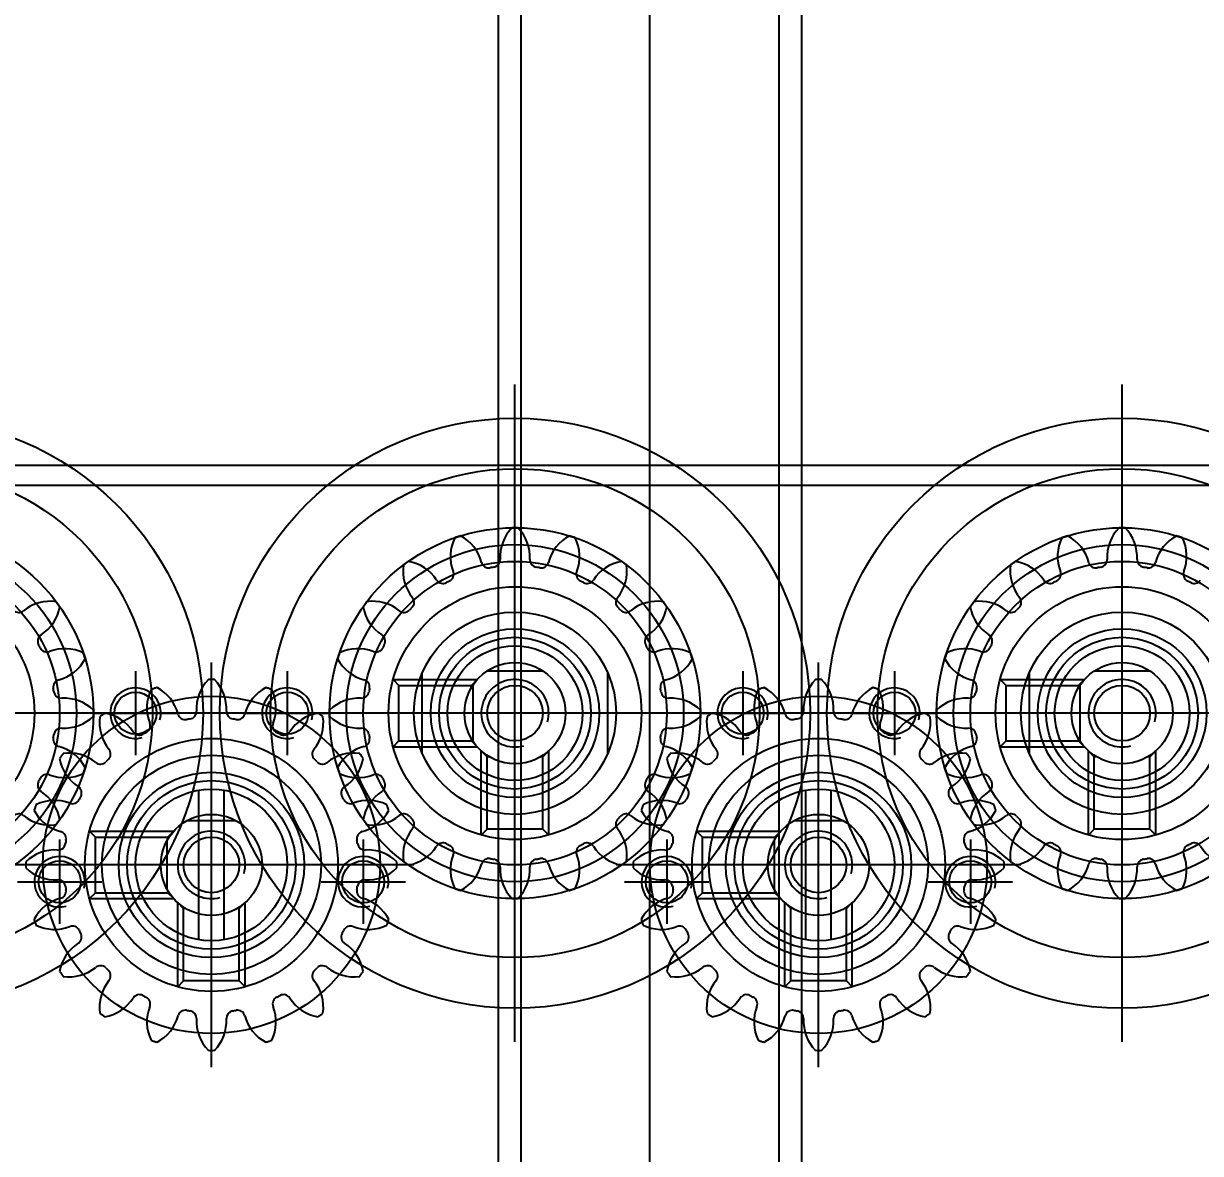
# Model space of a CAD drawing. Header units: inches. Extents: x 0 to 77285, y -118 to 40065.
# Drawn here: x 15428.5 to 15498.3, y 25654.9 to 25722 of the extents above; entities that cross this region are included whole.
import ezdxf

# ---------------------------------------------------------------- set-up
doc = ezdxf.new("R2010")
doc.units = ezdxf.units.IN
doc.header["$LTSCALE"] = 5
doc.header["$MEASUREMENT"] = 0
doc.layers.add('A', color=8, linetype='Continuous')
doc.styles.add('SCI', font='')
doc.styles.get('SCI').set_extended_font_data('Gulim')
doc.dimstyles.new('SCH', dxfattribs={"dimtxt": 2.5, "dimasz": 2, "dimexe": 1.25, "dimexo": 0.625, "dimtad": 1, "dimdec": 8, "dimtxsty": 'SCI', "dimcen": 2.5, "dimclrd": 4, "dimclre": 4, "dimclrt": 7, "dimadec": 8, "dimazin": 2, "dimtfac": 1, "dimtdec": 8, "dimtmove": 0, "dimatfit": 3, "dimfxl": 1, "dimarcsym": 0})

# ---------------------------------------------------------------- blocks, each defined once
blk = doc.blocks.new('A$Cc399747e')
at = {"ltscale": 3}
blk.add_line((1817.792, 903.5), (1817.792, 95.5), dxfattribs=at)
for p, q in [((1810.145, 147.5), (1810.145, 869.5)), ((1825.439, 147.5), (1825.439, 869.5)), ((1808.792, 868.147), (1808.792, 148.853)), ((1826.792, 148.853), (1826.792, 868.147)), ((1807.792, 616.5), (1807.792, 592.5)), ((1843.792, 616.5), (1843.792, 592.5)), ((1789.792, 615), (1789.792, 576)), ((1825.792, 615), (1825.792, 576)), ((1805.792, 611.729), (1805.792, 606.736)), ((1805.792, 611.729), (1806.142, 611.379)), ((1806.142, 611.379), (1809.442, 611.379)), ((1806.142, 611.379), (1806.142, 607.086)), ((1807.792, 612), (1807.792, 597)), ((1809.792, 611.729), (1809.442, 611.379)), ((1809.442, 611.379), (1809.442, 607.086)), ((1809.792, 611.729), (1809.792, 606.736)), ((1841.792, 611.729), (1841.792, 606.736)), ((1841.792, 611.729), (1842.142, 611.379)), ((1842.142, 611.379), (1845.442, 611.379)), ((1842.142, 611.379), (1842.142, 607.086)), ((1843.792, 612), (1843.792, 597)), ((1845.792, 611.729), (1845.442, 611.379)), ((1845.442, 611.379), (1845.442, 607.086)), ((1845.792, 611.729), (1845.792, 606.736)), ((1807.792, 610), (1807.792, 599)), ((1843.792, 610), (1843.792, 599)), ((1807.042, 608.937), (1807.042, 600.063)), ((1808.542, 608.937), (1808.542, 600.063)), ((1843.042, 608.937), (1843.042, 600.063)), ((1844.542, 608.937), (1844.542, 600.063)), ((1789.792, 608.5), (1789.792, 582.5)), ((1789.792, 608.5), (1789.792, 582.5)), ((1798.792, 603), (1798.792, 608)), ((1816.792, 603), (1816.792, 608)), ((1825.792, 608.5), (1825.792, 582.5)), ((1825.792, 608.5), (1825.792, 582.5)), ((1834.792, 603), (1834.792, 608)), ((1852.792, 603), (1852.792, 608)), ((1789.792, 607.5), (1789.792, 583.5)), ((1825.792, 607.5), (1825.792, 583.5)), ((1806.142, 607.086), (1805.792, 606.736)), ((1806.142, 607.086), (1806.271, 607.086)), ((1809.313, 607.086), (1809.442, 607.086)), ((1809.442, 607.086), (1809.792, 606.736)), ((1815.021, 606.5), (1810.028, 606.5)), ((1810.378, 606.15), (1810.028, 606.5)), ((1815.021, 606.5), (1814.671, 606.15)), ((1842.142, 607.086), (1841.792, 606.736)), ((1842.142, 607.086), (1842.271, 607.086)), ((1845.313, 607.086), (1845.442, 607.086)), ((1845.442, 607.086), (1845.792, 606.736)), ((1851.021, 606.5), (1846.028, 606.5)), ((1846.378, 606.15), (1846.028, 606.5)), ((1851.021, 606.5), (1850.671, 606.15)), ((1810.378, 606.15), (1810.378, 606.021)), ((1814.671, 606.15), (1810.378, 606.15)), ((1810.433, 603.077), (1810.433, 605.923)), ((1814.671, 606.15), (1814.671, 602.85)), ((1846.378, 606.15), (1846.378, 606.021)), ((1850.671, 606.15), (1846.378, 606.15)), ((1846.433, 603.077), (1846.433, 605.923)), ((1850.671, 606.15), (1850.671, 602.85)), ((1801.292, 605.5), (1796.292, 605.5)), ((1819.292, 605.5), (1814.292, 605.5)), ((1837.292, 605.5), (1832.292, 605.5)), ((1855.292, 605.5), (1850.292, 605.5)), ((1795.792, 604.5), (1819.792, 604.5)), ((1800.292, 604.5), (1815.292, 604.5)), ((1802.292, 604.5), (1813.292, 604.5)), ((1831.792, 604.5), (1855.792, 604.5)), ((1836.292, 604.5), (1851.292, 604.5)), ((1838.292, 604.5), (1849.292, 604.5)), ((1810.378, 602.98), (1810.378, 602.85)), ((1846.378, 602.98), (1846.378, 602.85)), ((1787.792, 602.729), (1787.792, 597.736)), ((1787.792, 602.729), (1788.142, 602.379)), ((1788.142, 602.379), (1791.442, 602.379)), ((1788.142, 602.379), (1788.142, 598.086)), ((1791.792, 602.729), (1791.442, 602.379)), ((1791.442, 602.379), (1791.442, 598.086)), ((1791.792, 602.729), (1791.792, 597.736)), ((1810.378, 602.85), (1810.028, 602.5)), ((1815.021, 602.5), (1810.028, 602.5)), ((1814.671, 602.85), (1810.378, 602.85)), ((1815.021, 602.5), (1814.671, 602.85)), ((1823.792, 602.729), (1823.792, 597.736)), ((1823.792, 602.729), (1824.142, 602.379)), ((1824.142, 602.379), (1827.442, 602.379)), ((1824.142, 602.379), (1824.142, 598.086)), ((1827.792, 602.729), (1827.442, 602.379)), ((1827.442, 602.379), (1827.442, 598.086)), ((1827.792, 602.729), (1827.792, 597.736)), ((1846.378, 602.85), (1846.028, 602.5)), ((1851.021, 602.5), (1846.028, 602.5)), ((1850.671, 602.85), (1846.378, 602.85)), ((1851.021, 602.5), (1850.671, 602.85)), ((1809.215, 601.859), (1806.369, 601.859)), ((1845.215, 601.859), (1842.369, 601.859)), ((1788.142, 598.086), (1787.792, 597.736)), ((1788.142, 598.086), (1788.271, 598.086)), ((1791.313, 598.086), (1791.442, 598.086)), ((1791.442, 598.086), (1791.792, 597.736)), ((1824.142, 598.086), (1823.792, 597.736)), ((1824.142, 598.086), (1824.271, 598.086)), ((1827.313, 598.086), (1827.442, 598.086)), ((1827.442, 598.086), (1827.792, 597.736)), ((1797.021, 597.5), (1792.028, 597.5)), ((1792.378, 597.15), (1792.028, 597.5)), ((1795.292, 597.898), (1795.292, 593.102)), ((1797.021, 597.5), (1796.671, 597.15)), ((1803.292, 593), (1803.292, 598)), ((1812.292, 593), (1812.292, 598)), ((1820.292, 597.898), (1820.292, 593.102)), ((1833.021, 597.5), (1828.028, 597.5)), ((1828.378, 597.15), (1828.028, 597.5)), ((1831.292, 597.898), (1831.292, 593.102)), ((1833.021, 597.5), (1832.671, 597.15)), ((1839.292, 593), (1839.292, 598)), ((1848.292, 593), (1848.292, 598)), ((1792.293, 593.843), (1792.293, 597.157)), ((1792.378, 597.15), (1792.378, 597.021)), ((1796.671, 597.15), (1792.378, 597.15)), ((1796.671, 597.15), (1796.671, 593.85)), ((1828.293, 593.843), (1828.293, 597.157)), ((1828.378, 597.15), (1828.378, 597.021)), ((1832.671, 597.15), (1828.378, 597.15)), ((1832.671, 597.15), (1832.671, 593.85)), ((1770.292, 595.5), (1809.292, 595.5)), ((1776.792, 595.5), (1802.792, 595.5)), ((1776.792, 595.5), (1802.792, 595.5)), ((1777.792, 595.5), (1801.792, 595.5)), ((1805.792, 595.5), (1800.792, 595.5)), ((1806.292, 595.5), (1845.292, 595.5)), ((1814.792, 595.5), (1809.792, 595.5)), ((1812.792, 595.5), (1838.792, 595.5)), ((1812.792, 595.5), (1838.792, 595.5)), ((1813.792, 595.5), (1837.792, 595.5)), ((1841.792, 595.5), (1836.792, 595.5)), ((1842.292, 595.5), (1881.292, 595.5)), ((1850.792, 595.5), (1845.792, 595.5)), ((1848.792, 595.5), (1874.792, 595.5)), ((1848.792, 595.5), (1874.792, 595.5)), ((1849.792, 595.5), (1873.792, 595.5)), ((1792.378, 593.98), (1792.378, 593.85)), ((1828.378, 593.98), (1828.378, 593.85)), ((1792.378, 593.85), (1792.028, 593.5)), ((1797.021, 593.5), (1792.028, 593.5)), ((1796.671, 593.85), (1792.378, 593.85)), ((1797.021, 593.5), (1796.671, 593.85)), ((1828.378, 593.85), (1828.028, 593.5)), ((1833.021, 593.5), (1828.028, 593.5)), ((1832.671, 593.85), (1828.378, 593.85)), ((1833.021, 593.5), (1832.671, 593.85)), ((1788.135, 592.999), (1791.449, 592.999)), ((1824.135, 592.999), (1827.449, 592.999)), ((1627.792, 582), (2635.792, 582))]:
    blk.add_line(p, q)
at = {"ltscale": 4}
for p, q in [((1627.792, 582), (2635.792, 582)), ((1627.792, 580.8), (2635.792, 580.8))]:
    blk.add_line(p, q, dxfattribs=at)
for centre, radius in [((1807.792, 604.5), 10), ((1843.792, 604.5), 10), ((1789.792, 595.5), 17.5), ((1825.792, 595.5), 17.5), ((1861.792, 595.5), 17.5), ((1807.792, 604.5), 7.5), ((1843.792, 604.5), 7.5), ((1807.792, 604.5), 6.5), ((1843.792, 604.5), 6.5), ((1789.792, 595.5), 14.5), ((1807.792, 604.5), 5.5), ((1825.792, 595.5), 14.5), ((1843.792, 604.5), 5.5), ((1861.792, 595.5), 14.5), ((1807.792, 604.5), 5), ((1843.792, 604.5), 5), ((1807.792, 604.5), 4.5), ((1807.792, 604.5), 4.5), ((1843.792, 604.5), 4.5), ((1843.792, 604.5), 4.5), ((1807.792, 604.5), 3), ((1807.792, 604.5), 3), ((1843.792, 604.5), 3), ((1843.792, 604.5), 3), ((1789.792, 595.5), 11), ((1798.792, 605.5), 1.25), ((1825.792, 595.5), 11), ((1816.792, 605.5), 1.25), ((1834.792, 605.5), 1.25), ((1861.792, 595.5), 11), ((1852.792, 605.5), 1.25), ((1807.792, 604.5), 1.65), ((1843.792, 604.5), 1.65), ((1789.792, 595.5), 10), ((1825.792, 595.5), 10), ((1861.792, 595.5), 10), ((1789.792, 595.5), 9), ((1825.792, 595.5), 9), ((1861.792, 595.5), 9), ((1789.792, 595.5), 7.5), ((1825.792, 595.5), 7.5), ((1861.792, 595.5), 7.5), ((1789.792, 595.5), 6), ((1825.792, 595.5), 6), ((1789.792, 595.5), 5), ((1825.792, 595.5), 5), ((1789.792, 595.5), 4.5), ((1789.792, 595.5), 4), ((1825.792, 595.5), 4.5), ((1825.792, 595.5), 4), ((1789.792, 595.5), 3), ((1789.792, 595.5), 3), ((1825.792, 595.5), 3), ((1825.792, 595.5), 3), ((1789.792, 595.5), 1.65), ((1803.292, 595.5), 1.25), ((1812.292, 595.5), 1.25), ((1825.792, 595.5), 1.65), ((1839.292, 595.5), 1.25), ((1848.292, 595.5), 1.25)]:
    blk.add_circle(centre, radius)
for centre, radius, start, end in [((1806.464, 613.803), 2.5, 153.86546, 201.15785), ((1807.792, 604.5), 11, 108, 108.94936), ((1807.792, 604.5), 11, 107.05064, 108), ((1803.398, 612.807), 2.5, 14.84215, 62.13454), ((1809.404, 613.758), 2.5, 135.86546, 183.15785), ((1807.792, 604.5), 11, 90, 90.94936), ((1807.792, 604.5), 11, 89.05064, 90), ((1806.18, 613.758), 2.5, 356.84215, 44.13454), ((1812.186, 612.807), 2.5, 117.86546, 165.15785), ((1807.792, 604.5), 11, 72, 72.94936), ((1807.792, 604.5), 11, 71.05064, 72), ((1809.12, 613.803), 2.5, 338.84215, 26.13454), ((1842.464, 613.803), 2.5, 153.86546, 201.15785), ((1843.792, 604.5), 11, 108, 108.94936), ((1843.792, 604.5), 11, 107.05064, 108), ((1839.398, 612.807), 2.5, 14.84215, 62.13454), ((1845.404, 613.758), 2.5, 135.86546, 183.15785), ((1843.792, 604.5), 11, 90, 90.94936), ((1843.792, 604.5), 11, 89.05064, 90), ((1842.18, 613.758), 2.5, 356.84215, 44.13454), ((1848.186, 612.807), 2.5, 117.86546, 165.15785), ((1843.792, 604.5), 11, 72, 72.94936), ((1843.792, 604.5), 11, 71.05064, 72), ((1845.12, 613.803), 2.5, 338.84215, 26.13454), ((1807.792, 604.5), 11, 125.05064, 126), ((1801.046, 611.042), 2.5, 32.84215, 80.13454), ((1806.242, 613.56), 0.442, 194.84215, 279.71096), ((1806.467, 613.596), 0.442, 278.28904, 3.15785), ((1809.117, 613.596), 0.442, 176.84215, 261.71096), ((1809.343, 613.56), 0.442, 260.28904, 345.15785), ((1814.538, 611.042), 2.5, 99.86546, 147.15785), ((1807.792, 604.5), 11, 54, 54.94936), ((1843.792, 604.5), 11, 125.05064, 126), ((1837.046, 611.042), 2.5, 32.84215, 80.13454), ((1842.242, 613.56), 0.442, 194.84215, 279.71096), ((1842.467, 613.596), 0.442, 278.28904, 3.15785), ((1845.117, 613.596), 0.442, 176.84215, 261.71096), ((1845.343, 613.56), 0.442, 260.28904, 345.15785), ((1850.538, 611.042), 2.5, 99.86546, 147.15785), ((1843.792, 604.5), 11, 54, 54.94936), ((1803.655, 612.937), 2.5, 171.86546, 219.15785), ((1807.792, 604.5), 11, 126, 126.94936), ((1803.721, 612.741), 0.442, 296.28904, 21.15785), ((1807.792, 604.5), 8.75, 99, 99.71096), ((1807.792, 604.5), 8.75, 98.28904, 99), ((1807.792, 604.5), 8.75, 81, 81.71096), ((1807.792, 604.5), 8.75, 80.28904, 81), ((1811.863, 612.741), 0.442, 158.84215, 243.71096), ((1811.929, 612.937), 2.5, 320.84215, 8.13454), ((1807.792, 604.5), 11, 53.05064, 54), ((1839.655, 612.937), 2.5, 171.86546, 219.15785), ((1843.792, 604.5), 11, 126, 126.94936), ((1839.721, 612.741), 0.442, 296.28904, 21.15785), ((1843.792, 604.5), 8.75, 99, 99.71096), ((1843.792, 604.5), 8.75, 98.28904, 99), ((1843.792, 604.5), 8.75, 81, 81.71096), ((1843.792, 604.5), 8.75, 80.28904, 81), ((1847.863, 612.741), 0.442, 158.84215, 243.71096), ((1847.929, 612.937), 2.5, 320.84215, 8.13454), ((1843.792, 604.5), 11, 53.05064, 54), ((1803.518, 612.637), 0.442, 212.84215, 297.71096), ((1807.792, 604.5), 8.75, 117, 117.71096), ((1807.792, 604.5), 8.75, 116.28904, 117), ((1807.792, 604.5), 8.75, 63, 63.71096), ((1807.792, 604.5), 8.75, 62.28904, 63), ((1812.066, 612.637), 0.442, 242.28904, 327.15785), ((1839.518, 612.637), 0.442, 212.84215, 297.71096), ((1843.792, 604.5), 8.75, 117, 117.71096), ((1843.792, 604.5), 8.75, 116.28904, 117), ((1843.792, 604.5), 8.75, 63, 63.71096), ((1843.792, 604.5), 8.75, 62.28904, 63), ((1848.066, 612.637), 0.442, 242.28904, 327.15785), ((1801.374, 611.08), 0.442, 314.28904, 39.15785), ((1814.21, 611.08), 0.442, 140.84215, 225.71096), ((1837.374, 611.08), 0.442, 314.28904, 39.15785), ((1850.21, 611.08), 0.442, 140.84215, 225.71096), ((1807.792, 604.5), 11, 144, 144.94936), ((1801.25, 611.246), 2.5, 189.86546, 237.15785), ((1807.792, 604.5), 11, 143.05064, 144), ((1799.355, 608.637), 2.5, 50.84215, 98.13454), ((1807.792, 604.5), 8.75, 135, 135.71096), ((1807.792, 604.5), 8.75, 134.28904, 135), ((1807.792, 604.5), 8.75, 45, 45.71096), ((1807.792, 604.5), 8.75, 44.28904, 45), ((1816.229, 608.637), 2.5, 81.86546, 129.15785), ((1814.334, 611.246), 2.5, 302.84215, 350.13454), ((1807.792, 604.5), 11, 36, 36.94936), ((1807.792, 604.5), 11, 35.05064, 36), ((1843.792, 604.5), 11, 144, 144.94936), ((1837.25, 611.246), 2.5, 189.86546, 237.15785), ((1843.792, 604.5), 11, 143.05064, 144), ((1835.355, 608.637), 2.5, 50.84215, 98.13454), ((1843.792, 604.5), 8.75, 135, 135.71096), ((1843.792, 604.5), 8.75, 134.28904, 135), ((1843.792, 604.5), 8.75, 45, 45.71096), ((1843.792, 604.5), 8.75, 44.28904, 45), ((1852.229, 608.637), 2.5, 81.86546, 129.15785), ((1850.334, 611.246), 2.5, 302.84215, 350.13454), ((1843.792, 604.5), 11, 36, 36.94936), ((1843.792, 604.5), 11, 35.05064, 36), ((1801.213, 610.918), 0.442, 230.84215, 315.71096), ((1814.372, 610.918), 0.442, 224.28904, 309.15785), ((1837.213, 610.918), 0.442, 230.84215, 315.71096), ((1850.372, 610.918), 0.442, 224.28904, 309.15785), ((1799.655, 608.774), 0.442, 332.28904, 57.15785), ((1807.792, 604.5), 8.75, 152.28904, 153), ((1815.929, 608.774), 0.442, 122.84215, 207.71096), ((1807.792, 604.5), 8.75, 27, 27.71096), ((1835.655, 608.774), 0.442, 332.28904, 57.15785), ((1843.792, 604.5), 8.75, 152.28904, 153), ((1851.929, 608.774), 0.442, 122.84215, 207.71096), ((1843.792, 604.5), 8.75, 27, 27.71096), ((1807.792, 604.5), 11, 162, 162.94936), ((1807.792, 604.5), 11, 161.05064, 162), ((1798.489, 605.828), 2.5, 68.84215, 116.13454), ((1799.551, 608.571), 0.442, 248.84215, 333.71096), ((1807.792, 604.5), 8.75, 153, 153.71096), ((1807.792, 604.5), 8.75, 26.28904, 27), ((1816.033, 608.571), 0.442, 206.28904, 291.15785), ((1817.095, 605.828), 2.5, 63.86546, 111.15785), ((1807.792, 604.5), 11, 18, 18.94936), ((1807.792, 604.5), 11, 17.05064, 18), ((1843.792, 604.5), 11, 162, 162.94936), ((1843.792, 604.5), 11, 161.05064, 162), ((1834.489, 605.828), 2.5, 68.84215, 116.13454), ((1835.551, 608.571), 0.442, 248.84215, 333.71096), ((1843.792, 604.5), 8.75, 153, 153.71096), ((1843.792, 604.5), 8.75, 26.28904, 27), ((1852.033, 608.571), 0.442, 206.28904, 291.15785), ((1853.095, 605.828), 2.5, 63.86546, 111.15785), ((1843.792, 604.5), 11, 18, 18.94936), ((1843.792, 604.5), 11, 17.05064, 18), ((1799.486, 608.894), 2.5, 207.86546, 255.15785), ((1816.098, 608.894), 2.5, 284.84215, 332.13454), ((1835.486, 608.894), 2.5, 207.86546, 255.15785), ((1852.098, 608.894), 2.5, 284.84215, 332.13454), ((1791.404, 604.758), 2.5, 135.86546, 183.15785), ((1789.792, 595.5), 11, 90, 90.94936), ((1789.792, 595.5), 11, 89.05064, 90), ((1788.18, 604.758), 2.5, 356.84215, 44.13454), ((1798.792, 605.5), 1.5, 165, 105), ((1798.732, 606.051), 0.442, 350.28904, 75.15785), ((1807.792, 604.5), 2, 165, 105), ((1816.792, 605.5), 1.5, 165, 105), ((1816.852, 606.051), 0.442, 104.84215, 189.71096), ((1827.404, 604.758), 2.5, 135.86546, 183.15785), ((1825.792, 595.5), 11, 90, 90.94936), ((1825.792, 595.5), 11, 89.05064, 90), ((1824.18, 604.758), 2.5, 356.84215, 44.13454), ((1834.792, 605.5), 1.5, 165, 105), ((1834.732, 606.051), 0.442, 350.28904, 75.15785), ((1843.792, 604.5), 2, 165, 105), ((1852.792, 605.5), 1.5, 165, 105), ((1852.852, 606.051), 0.442, 104.84215, 189.71096), ((1788.464, 604.803), 2.5, 153.86546, 201.15785), ((1789.792, 595.5), 11, 108, 108.94936), ((1789.792, 595.5), 11, 107.05064, 108), ((1785.398, 603.807), 2.5, 14.84215, 62.13454), ((1794.186, 603.807), 2.5, 117.86546, 165.15785), ((1789.792, 595.5), 11, 72, 72.94936), ((1789.792, 595.5), 11, 71.05064, 72), ((1791.12, 604.803), 2.5, 338.84215, 26.13454), ((1798.697, 605.825), 0.442, 266.84215, 351.71096), ((1807.792, 604.5), 8.75, 171, 171.71096), ((1807.792, 604.5), 8.75, 170.28904, 171), ((1807.792, 604.5), 8.75, 9, 9.71096), ((1807.792, 604.5), 8.75, 8.28904, 9), ((1816.888, 605.825), 0.442, 188.28904, 273.15785), ((1824.464, 604.803), 2.5, 153.86546, 201.15785), ((1825.792, 595.5), 11, 108, 108.94936), ((1825.792, 595.5), 11, 107.05064, 108), ((1821.398, 603.807), 2.5, 14.84215, 62.13454), ((1830.186, 603.807), 2.5, 117.86546, 165.15785), ((1825.792, 595.5), 11, 72, 72.94936), ((1825.792, 595.5), 11, 71.05064, 72), ((1827.12, 604.803), 2.5, 338.84215, 26.13454), ((1834.697, 605.825), 0.442, 266.84215, 351.71096), ((1843.792, 604.5), 8.75, 171, 171.71096), ((1843.792, 604.5), 8.75, 170.28904, 171), ((1843.792, 604.5), 8.75, 9, 9.71096), ((1843.792, 604.5), 8.75, 8.28904, 9), ((1852.888, 605.825), 0.442, 188.28904, 273.15785), ((1798.534, 602.888), 2.5, 86.84215, 134.13454), ((1817.05, 602.888), 2.5, 45.86546, 93.15785), ((1834.534, 602.888), 2.5, 86.84215, 134.13454), ((1853.05, 602.888), 2.5, 45.86546, 93.15785), ((1783.046, 602.042), 2.5, 32.84215, 80.13454), ((1788.242, 604.56), 0.442, 194.84215, 279.71096), ((1788.467, 604.596), 0.442, 278.28904, 3.15785), ((1791.117, 604.596), 0.442, 176.84215, 261.71096), ((1791.343, 604.56), 0.442, 260.28904, 345.15785), ((1796.538, 602.042), 2.5, 99.86546, 147.15785), ((1789.792, 595.5), 11, 54, 54.94936), ((1789.792, 595.5), 11, 53.05064, 54), ((1807.792, 604.5), 11, 179.05064, 180), ((1807.792, 604.5), 11, 180, 180.94936), ((1807.792, 604.5), 11, 360, 0.94936), ((1807.792, 604.5), 11, 359.05064, 0), ((1825.792, 595.5), 11, 126, 126.94936), ((1825.792, 595.5), 11, 125.05064, 126), ((1819.046, 602.042), 2.5, 32.84215, 80.13454), ((1824.242, 604.56), 0.442, 194.84215, 279.71096), ((1824.467, 604.596), 0.442, 278.28904, 3.15785), ((1827.117, 604.596), 0.442, 176.84215, 261.71096), ((1827.343, 604.56), 0.442, 260.28904, 345.15785), ((1832.538, 602.042), 2.5, 99.86546, 147.15785), ((1825.792, 595.5), 11, 54, 54.94936), ((1825.792, 595.5), 11, 53.05064, 54), ((1843.792, 604.5), 11, 179.05064, 180), ((1843.792, 604.5), 11, 180, 180.94936), ((1843.792, 604.5), 11, 360, 0.94936), ((1843.792, 604.5), 11, 359.05064, 0), ((1785.721, 603.741), 0.442, 296.28904, 21.15785), ((1789.792, 595.5), 8.75, 99, 99.71096), ((1789.792, 595.5), 8.75, 98.28904, 99), ((1789.792, 595.5), 8.75, 81, 81.71096), ((1789.792, 595.5), 8.75, 80.28904, 81), ((1793.863, 603.741), 0.442, 158.84215, 243.71096), ((1793.929, 603.937), 2.5, 320.84215, 8.13454), ((1798.534, 606.112), 2.5, 225.86546, 273.15785), ((1817.05, 606.112), 2.5, 266.84215, 314.13454), ((1821.655, 603.937), 2.5, 171.86546, 219.15785), ((1821.721, 603.741), 0.442, 296.28904, 21.15785), ((1825.792, 595.5), 8.75, 99, 99.71096), ((1825.792, 595.5), 8.75, 98.28904, 99), ((1825.792, 595.5), 8.75, 81, 81.71096), ((1825.792, 595.5), 8.75, 80.28904, 81), ((1829.863, 603.741), 0.442, 158.84215, 243.71096), ((1829.929, 603.937), 2.5, 320.84215, 8.13454), ((1834.534, 606.112), 2.5, 225.86546, 273.15785), ((1853.05, 606.112), 2.5, 266.84215, 314.13454), ((1785.518, 603.637), 0.442, 212.84215, 297.71096), ((1789.792, 595.5), 8.75, 117, 117.71096), ((1789.792, 595.5), 8.75, 116.28904, 117), ((1789.792, 595.5), 8.75, 63, 63.71096), ((1789.792, 595.5), 8.75, 62.28904, 63), ((1794.066, 603.637), 0.442, 242.28904, 327.15785), ((1798.697, 603.175), 0.442, 8.28904, 93.15785), ((1798.732, 602.95), 0.442, 284.84215, 9.71096), ((1807.792, 604.5), 8.75, 188.28904, 189), ((1807.792, 604.5), 8.75, 189, 189.71096), ((1816.852, 602.95), 0.442, 170.28904, 255.15785), ((1807.792, 604.5), 8.75, 350.28904, 351), ((1807.792, 604.5), 8.75, 351, 351.71096), ((1816.888, 603.175), 0.442, 86.84215, 171.71096), ((1821.518, 603.637), 0.442, 212.84215, 297.71096), ((1825.792, 595.5), 8.75, 117, 117.71096), ((1825.792, 595.5), 8.75, 116.28904, 117), ((1825.792, 595.5), 8.75, 63, 63.71096), ((1825.792, 595.5), 8.75, 62.28904, 63), ((1830.066, 603.637), 0.442, 242.28904, 327.15785), ((1834.697, 603.175), 0.442, 8.28904, 93.15785), ((1834.732, 602.95), 0.442, 284.84215, 9.71096), ((1843.792, 604.5), 8.75, 188.28904, 189), ((1843.792, 604.5), 8.75, 189, 189.71096), ((1852.852, 602.95), 0.442, 170.28904, 255.15785), ((1843.792, 604.5), 8.75, 350.28904, 351), ((1843.792, 604.5), 8.75, 351, 351.71096), ((1852.888, 603.175), 0.442, 86.84215, 171.71096), ((1796.21, 602.08), 0.442, 140.84215, 225.71096), ((1799.486, 600.106), 2.5, 104.84215, 152.13454), ((1816.098, 600.106), 2.5, 27.86546, 75.15785), ((1819.374, 602.08), 0.442, 314.28904, 39.15785), ((1832.21, 602.08), 0.442, 140.84215, 225.71096), ((1835.486, 600.106), 2.5, 104.84215, 152.13454), ((1852.098, 600.106), 2.5, 27.86546, 75.15785), ((1789.792, 595.5), 8.75, 45, 45.71096), ((1789.792, 595.5), 8.75, 44.28904, 45), ((1796.372, 601.918), 0.442, 224.28904, 309.15785), ((1798.229, 599.637), 2.5, 81.86546, 129.15785), ((1796.334, 602.246), 2.5, 302.84215, 350.13454), ((1789.792, 595.5), 11, 36, 36.94936), ((1789.792, 595.5), 11, 35.05064, 36), ((1825.792, 595.5), 11, 144, 144.94936), ((1819.25, 602.246), 2.5, 189.86546, 237.15785), ((1825.792, 595.5), 11, 143.05064, 144), ((1817.355, 599.637), 2.5, 50.84215, 98.13454), ((1819.213, 601.918), 0.442, 230.84215, 315.71096), ((1825.792, 595.5), 8.75, 135, 135.71096), ((1825.792, 595.5), 8.75, 134.28904, 135), ((1825.792, 595.5), 8.75, 45, 45.71096), ((1825.792, 595.5), 8.75, 44.28904, 45), ((1832.372, 601.918), 0.442, 224.28904, 309.15785), ((1834.229, 599.637), 2.5, 81.86546, 129.15785), ((1832.334, 602.246), 2.5, 302.84215, 350.13454), ((1825.792, 595.5), 11, 36, 36.94936), ((1825.792, 595.5), 11, 35.05064, 36), ((1861.792, 595.5), 11, 144, 144.94936), ((1855.25, 602.246), 2.5, 189.86546, 237.15785), ((1861.792, 595.5), 11, 143.05064, 144), ((1853.355, 599.637), 2.5, 50.84215, 98.13454), ((1855.213, 601.918), 0.442, 230.84215, 315.71096), ((1807.792, 604.5), 11, 197.05064, 198), ((1807.792, 604.5), 11, 198, 198.94936), ((1798.489, 603.172), 2.5, 243.86546, 291.15785), ((1799.551, 600.429), 0.442, 26.28904, 111.15785), ((1816.033, 600.429), 0.442, 68.84215, 153.71096), ((1817.095, 603.172), 2.5, 248.84215, 296.13454), ((1807.792, 604.5), 11, 341.05064, 342), ((1807.792, 604.5), 11, 342, 342.94936), ((1843.792, 604.5), 11, 197.05064, 198), ((1843.792, 604.5), 11, 198, 198.94936), ((1834.489, 603.172), 2.5, 243.86546, 291.15785), ((1835.551, 600.429), 0.442, 26.28904, 111.15785), ((1852.033, 600.429), 0.442, 68.84215, 153.71096), ((1853.095, 603.172), 2.5, 248.84215, 296.13454), ((1843.792, 604.5), 11, 341.05064, 342), ((1843.792, 604.5), 11, 342, 342.94936), ((1799.655, 600.226), 0.442, 302.84215, 27.71096), ((1807.792, 604.5), 8.75, 206.28904, 207), ((1807.792, 604.5), 8.75, 207, 207.71096), ((1815.929, 600.226), 0.442, 152.28904, 237.15785), ((1807.792, 604.5), 8.75, 332.28904, 333), ((1807.792, 604.5), 8.75, 333, 333.71096), ((1835.655, 600.226), 0.442, 302.84215, 27.71096), ((1843.792, 604.5), 8.75, 206.28904, 207), ((1843.792, 604.5), 8.75, 207, 207.71096), ((1851.929, 600.226), 0.442, 152.28904, 237.15785), ((1843.792, 604.5), 8.75, 332.28904, 333), ((1843.792, 604.5), 8.75, 333, 333.71096), ((1797.929, 599.774), 0.442, 122.84215, 207.71096), ((1789.792, 595.5), 8.75, 27, 27.71096), ((1789.792, 595.5), 8.75, 26.28904, 27), ((1801.25, 597.754), 2.5, 122.84215, 170.13454), ((1814.334, 597.754), 2.5, 9.86546, 57.15785), ((1817.655, 599.774), 0.442, 332.28904, 57.15785), ((1825.792, 595.5), 8.75, 153, 153.71096), ((1825.792, 595.5), 8.75, 152.28904, 153), ((1833.929, 599.774), 0.442, 122.84215, 207.71096), ((1825.792, 595.5), 8.75, 27, 27.71096), ((1825.792, 595.5), 8.75, 26.28904, 27), ((1837.25, 597.754), 2.5, 122.84215, 170.13454), ((1850.334, 597.754), 2.5, 9.86546, 57.15785), ((1853.655, 599.774), 0.442, 332.28904, 57.15785), ((1861.792, 595.5), 8.75, 153, 153.71096), ((1861.792, 595.5), 8.75, 152.28904, 153), ((1798.033, 599.571), 0.442, 206.28904, 291.15785), ((1799.095, 596.828), 2.5, 63.86546, 111.15785), ((1789.792, 595.5), 11, 18, 18.94936), ((1789.792, 595.5), 11, 17.05064, 18), ((1825.792, 595.5), 11, 162, 162.94936), ((1825.792, 595.5), 11, 161.05064, 162), ((1816.489, 596.828), 2.5, 68.84215, 116.13454), ((1817.551, 599.571), 0.442, 248.84215, 333.71096), ((1834.033, 599.571), 0.442, 206.28904, 291.15785), ((1835.095, 596.828), 2.5, 63.86546, 111.15785), ((1825.792, 595.5), 11, 18, 18.94936), ((1825.792, 595.5), 11, 17.05064, 18), ((1861.792, 595.5), 11, 162, 162.94936), ((1861.792, 595.5), 11, 161.05064, 162), ((1852.489, 596.828), 2.5, 68.84215, 116.13454), ((1853.551, 599.571), 0.442, 248.84215, 333.71096), ((1798.098, 599.894), 2.5, 284.84215, 332.13454), ((1807.792, 604.5), 11, 215.05064, 216), ((1799.355, 600.363), 2.5, 261.86546, 309.15785), ((1801.213, 598.082), 0.442, 44.28904, 129.15785), ((1807.792, 604.5), 8.75, 224.28904, 225), ((1807.792, 604.5), 8.75, 225, 225.71096), ((1801.374, 597.921), 0.442, 320.84215, 45.71096), ((1814.21, 597.921), 0.442, 134.28904, 219.15785), ((1807.792, 604.5), 8.75, 314.28904, 315), ((1807.792, 604.5), 8.75, 315, 315.71096), ((1814.372, 598.082), 0.442, 50.84215, 135.71096), ((1816.229, 600.363), 2.5, 230.84215, 278.13454), ((1817.486, 599.894), 2.5, 207.86546, 255.15785), ((1807.792, 604.5), 11, 324, 324.94936), ((1834.098, 599.894), 2.5, 284.84215, 332.13454), ((1843.792, 604.5), 11, 215.05064, 216), ((1835.355, 600.363), 2.5, 261.86546, 309.15785), ((1837.213, 598.082), 0.442, 44.28904, 129.15785), ((1843.792, 604.5), 8.75, 224.28904, 225), ((1843.792, 604.5), 8.75, 225, 225.71096), ((1837.374, 597.921), 0.442, 320.84215, 45.71096), ((1850.21, 597.921), 0.442, 134.28904, 219.15785), ((1843.792, 604.5), 8.75, 314.28904, 315), ((1843.792, 604.5), 8.75, 315, 315.71096), ((1850.372, 598.082), 0.442, 50.84215, 135.71096), ((1852.229, 600.363), 2.5, 230.84215, 278.13454), ((1853.486, 599.894), 2.5, 207.86546, 255.15785), ((1843.792, 604.5), 11, 324, 324.94936), ((1789.792, 595.5), 2, 165, 105), ((1798.852, 597.051), 0.442, 104.84215, 189.71096), ((1807.792, 604.5), 11, 216, 216.94936), ((1803.655, 596.063), 2.5, 140.84215, 188.13454), ((1811.929, 596.063), 2.5, 351.86546, 39.15785), ((1807.792, 604.5), 11, 323.05064, 324), ((1816.732, 597.051), 0.442, 350.28904, 75.15785), ((1825.792, 595.5), 2, 165, 105), ((1834.852, 597.051), 0.442, 104.84215, 189.71096), ((1843.792, 604.5), 11, 216, 216.94936), ((1839.655, 596.063), 2.5, 140.84215, 188.13454), ((1847.929, 596.063), 2.5, 351.86546, 39.15785), ((1843.792, 604.5), 11, 323.05064, 324), ((1852.732, 597.051), 0.442, 350.28904, 75.15785), ((1789.792, 595.5), 8.75, 9, 9.71096), ((1789.792, 595.5), 8.75, 8.28904, 9), ((1798.888, 596.825), 0.442, 188.28904, 273.15785), ((1803.292, 595.5), 1.5, 165, 105), ((1803.518, 596.363), 0.442, 62.28904, 147.15785), ((1807.792, 604.5), 8.75, 242.28904, 243), ((1807.792, 604.5), 8.75, 243, 243.71096), ((1812.292, 595.5), 1.5, 165, 105), ((1807.792, 604.5), 8.75, 296.28904, 297), ((1807.792, 604.5), 8.75, 297, 297.71096), ((1812.066, 596.363), 0.442, 32.84215, 117.71096), ((1816.697, 596.825), 0.442, 266.84215, 351.71096), ((1825.792, 595.5), 8.75, 171, 171.71096), ((1825.792, 595.5), 8.75, 170.28904, 171), ((1825.792, 595.5), 8.75, 9, 9.71096), ((1825.792, 595.5), 8.75, 8.28904, 9), ((1834.888, 596.825), 0.442, 188.28904, 273.15785), ((1839.292, 595.5), 1.5, 165, 105), ((1839.518, 596.363), 0.442, 62.28904, 147.15785), ((1843.792, 604.5), 8.75, 242.28904, 243), ((1843.792, 604.5), 8.75, 243, 243.71096), ((1848.292, 595.5), 1.5, 165, 105), ((1843.792, 604.5), 8.75, 296.28904, 297), ((1843.792, 604.5), 8.75, 297, 297.71096), ((1848.066, 596.363), 0.442, 32.84215, 117.71096), ((1852.697, 596.825), 0.442, 266.84215, 351.71096), ((1861.792, 595.5), 8.75, 171, 171.71096), ((1861.792, 595.5), 8.75, 170.28904, 171), ((1799.05, 593.888), 2.5, 45.86546, 93.15785), ((1801.046, 597.958), 2.5, 279.86546, 327.15785), ((1803.721, 596.259), 0.442, 338.84215, 63.71096), ((1806.464, 595.197), 2.5, 158.84215, 206.13454), ((1809.12, 595.197), 2.5, 333.86546, 21.15785), ((1811.863, 596.259), 0.442, 116.28904, 201.15785), ((1814.538, 597.958), 2.5, 212.84215, 260.13454), ((1816.534, 593.888), 2.5, 86.84215, 134.13454), ((1835.05, 593.888), 2.5, 45.86546, 93.15785), ((1837.046, 597.958), 2.5, 279.86546, 327.15785), ((1839.721, 596.259), 0.442, 338.84215, 63.71096), ((1842.464, 595.197), 2.5, 158.84215, 206.13454), ((1845.12, 595.197), 2.5, 333.86546, 21.15785), ((1847.863, 596.259), 0.442, 116.28904, 201.15785), ((1850.538, 597.958), 2.5, 212.84215, 260.13454), ((1852.534, 593.888), 2.5, 86.84215, 134.13454), ((1799.05, 597.112), 2.5, 266.84215, 314.13454), ((1789.792, 595.5), 11, 360, 0.94936), ((1789.792, 595.5), 11, 359.05064, 0), ((1807.792, 604.5), 11, 233.05064, 234), ((1807.792, 604.5), 11, 234, 234.94936), ((1803.398, 596.194), 2.5, 297.86546, 345.15785), ((1806.242, 595.44), 0.442, 80.28904, 165.15785), ((1807.792, 604.5), 8.75, 260.28904, 261), ((1807.792, 604.5), 8.75, 261, 261.71096), ((1806.467, 595.405), 0.442, 356.84215, 81.71096), ((1809.404, 595.243), 2.5, 176.84215, 224.13454), ((1806.18, 595.243), 2.5, 315.86546, 3.15785), ((1809.117, 595.405), 0.442, 98.28904, 183.15785), ((1807.792, 604.5), 8.75, 278.28904, 279), ((1807.792, 604.5), 8.75, 279, 279.71096), ((1809.343, 595.44), 0.442, 14.84215, 99.71096), ((1812.186, 596.194), 2.5, 194.84215, 242.13454), ((1807.792, 604.5), 11, 305.05064, 306), ((1807.792, 604.5), 11, 306, 306.94936), ((1825.792, 595.5), 11, 179.05064, 180), ((1825.792, 595.5), 11, 180, 180.94936), ((1816.534, 597.112), 2.5, 225.86546, 273.15785), ((1835.05, 597.112), 2.5, 266.84215, 314.13454), ((1825.792, 595.5), 11, 360, 0.94936), ((1825.792, 595.5), 11, 359.05064, 0), ((1843.792, 604.5), 11, 233.05064, 234), ((1843.792, 604.5), 11, 234, 234.94936), ((1839.398, 596.194), 2.5, 297.86546, 345.15785), ((1842.242, 595.44), 0.442, 80.28904, 165.15785), ((1843.792, 604.5), 8.75, 260.28904, 261), ((1843.792, 604.5), 8.75, 261, 261.71096), ((1842.467, 595.405), 0.442, 356.84215, 81.71096), ((1845.404, 595.243), 2.5, 176.84215, 224.13454), ((1842.18, 595.243), 2.5, 315.86546, 3.15785), ((1845.117, 595.405), 0.442, 98.28904, 183.15785), ((1843.792, 604.5), 8.75, 278.28904, 279), ((1843.792, 604.5), 8.75, 279, 279.71096), ((1845.343, 595.44), 0.442, 14.84215, 99.71096), ((1848.186, 596.194), 2.5, 194.84215, 242.13454), ((1843.792, 604.5), 11, 305.05064, 306), ((1843.792, 604.5), 11, 306, 306.94936), ((1861.792, 595.5), 11, 179.05064, 180), ((1861.792, 595.5), 11, 180, 180.94936), ((1852.534, 597.112), 2.5, 225.86546, 273.15785), ((1798.888, 594.175), 0.442, 86.84215, 171.71096), ((1816.697, 594.175), 0.442, 8.28904, 93.15785), ((1834.888, 594.175), 0.442, 86.84215, 171.71096), ((1852.697, 594.175), 0.442, 8.28904, 93.15785), ((1798.852, 593.95), 0.442, 170.28904, 255.15785), ((1789.792, 595.5), 8.75, 350.28904, 351), ((1789.792, 595.5), 8.75, 351, 351.71096), ((1807.792, 604.5), 11, 251.05064, 252), ((1807.792, 604.5), 11, 252, 252.94936), ((1807.792, 604.5), 11, 287.05064, 288), ((1807.792, 604.5), 11, 288, 288.94936), ((1816.732, 593.95), 0.442, 284.84215, 9.71096), ((1825.792, 595.5), 8.75, 188.28904, 189), ((1825.792, 595.5), 8.75, 189, 189.71096), ((1834.852, 593.95), 0.442, 170.28904, 255.15785), ((1825.792, 595.5), 8.75, 350.28904, 351), ((1825.792, 595.5), 8.75, 351, 351.71096), ((1843.792, 604.5), 11, 251.05064, 252), ((1843.792, 604.5), 11, 252, 252.94936), ((1843.792, 604.5), 11, 287.05064, 288), ((1843.792, 604.5), 11, 288, 288.94936), ((1852.732, 593.95), 0.442, 284.84215, 9.71096), ((1861.792, 595.5), 8.75, 188.28904, 189), ((1861.792, 595.5), 8.75, 189, 189.71096), ((1798.098, 591.106), 2.5, 27.86546, 75.15785), ((1807.792, 604.5), 11, 269.05064, 270), ((1807.792, 604.5), 11, 270, 270.94936), ((1817.486, 591.106), 2.5, 104.84215, 152.13454), ((1834.098, 591.106), 2.5, 27.86546, 75.15785), ((1843.792, 604.5), 11, 269.05064, 270), ((1843.792, 604.5), 11, 270, 270.94936), ((1853.486, 591.106), 2.5, 104.84215, 152.13454), ((1798.033, 591.429), 0.442, 68.84215, 153.71096), ((1799.095, 594.172), 2.5, 248.84215, 296.13454), ((1789.792, 595.5), 11, 341.05064, 342), ((1789.792, 595.5), 11, 342, 342.94936), ((1825.792, 595.5), 11, 197.05064, 198), ((1825.792, 595.5), 11, 198, 198.94936), ((1816.489, 594.172), 2.5, 243.86546, 291.15785), ((1817.551, 591.429), 0.442, 26.28904, 111.15785), ((1834.033, 591.429), 0.442, 68.84215, 153.71096), ((1835.095, 594.172), 2.5, 248.84215, 296.13454), ((1825.792, 595.5), 11, 341.05064, 342), ((1825.792, 595.5), 11, 342, 342.94936), ((1861.792, 595.5), 11, 197.05064, 198), ((1861.792, 595.5), 11, 198, 198.94936), ((1852.489, 594.172), 2.5, 243.86546, 291.15785), ((1853.551, 591.429), 0.442, 26.28904, 111.15785), ((1797.929, 591.226), 0.442, 152.28904, 237.15785), ((1789.792, 595.5), 8.75, 332.28904, 333), ((1789.792, 595.5), 8.75, 333, 333.71096), ((1817.655, 591.226), 0.442, 302.84215, 27.71096), ((1825.792, 595.5), 8.75, 206.28904, 207), ((1825.792, 595.5), 8.75, 207, 207.71096), ((1833.929, 591.226), 0.442, 152.28904, 237.15785), ((1825.792, 595.5), 8.75, 332.28904, 333), ((1825.792, 595.5), 8.75, 333, 333.71096), ((1853.655, 591.226), 0.442, 302.84215, 27.71096), ((1861.792, 595.5), 8.75, 206.28904, 207), ((1861.792, 595.5), 8.75, 207, 207.71096), ((1796.334, 588.754), 2.5, 9.86546, 57.15785), ((1819.25, 588.754), 2.5, 122.84215, 170.13454), ((1832.334, 588.754), 2.5, 9.86546, 57.15785), ((1855.25, 588.754), 2.5, 122.84215, 170.13454), ((1796.21, 588.921), 0.442, 134.28904, 219.15785), ((1789.792, 595.5), 8.75, 314.28904, 315), ((1789.792, 595.5), 8.75, 315, 315.71096), ((1796.372, 589.082), 0.442, 50.84215, 135.71096), ((1798.229, 591.363), 2.5, 230.84215, 278.13454), ((1789.792, 595.5), 11, 323.05064, 324), ((1789.792, 595.5), 11, 324, 324.94936), ((1825.792, 595.5), 11, 215.05064, 216), ((1825.792, 595.5), 11, 216, 216.94936), ((1817.355, 591.363), 2.5, 261.86546, 309.15785), ((1819.213, 589.082), 0.442, 44.28904, 129.15785), ((1825.792, 595.5), 8.75, 224.28904, 225), ((1825.792, 595.5), 8.75, 225, 225.71096), ((1819.374, 588.921), 0.442, 320.84215, 45.71096), ((1832.21, 588.921), 0.442, 134.28904, 219.15785), ((1825.792, 595.5), 8.75, 314.28904, 315), ((1825.792, 595.5), 8.75, 315, 315.71096), ((1832.372, 589.082), 0.442, 50.84215, 135.71096), ((1834.229, 591.363), 2.5, 230.84215, 278.13454), ((1825.792, 595.5), 11, 323.05064, 324), ((1825.792, 595.5), 11, 324, 324.94936), ((1861.792, 595.5), 11, 215.05064, 216), ((1861.792, 595.5), 11, 216, 216.94936), ((1853.355, 591.363), 2.5, 261.86546, 309.15785), ((1855.213, 589.082), 0.442, 44.28904, 129.15785), ((1793.929, 587.063), 2.5, 351.86546, 39.15785), ((1821.655, 587.063), 2.5, 140.84215, 188.13454), ((1829.929, 587.063), 2.5, 351.86546, 39.15785), ((1785.518, 587.363), 0.442, 62.28904, 147.15785), ((1789.792, 595.5), 8.75, 242.28904, 243), ((1789.792, 595.5), 8.75, 243, 243.71096), ((1785.721, 587.259), 0.442, 338.84215, 63.71096), ((1793.863, 587.259), 0.442, 116.28904, 201.15785), ((1789.792, 595.5), 8.75, 296.28904, 297), ((1789.792, 595.5), 8.75, 297, 297.71096), ((1794.066, 587.363), 0.442, 32.84215, 117.71096), ((1821.518, 587.363), 0.442, 62.28904, 147.15785), ((1825.792, 595.5), 8.75, 242.28904, 243), ((1825.792, 595.5), 8.75, 243, 243.71096), ((1821.721, 587.259), 0.442, 338.84215, 63.71096), ((1829.863, 587.259), 0.442, 116.28904, 201.15785), ((1825.792, 595.5), 8.75, 296.28904, 297), ((1825.792, 595.5), 8.75, 297, 297.71096), ((1830.066, 587.363), 0.442, 32.84215, 117.71096), ((1788.464, 586.197), 2.5, 158.84215, 206.13454), ((1791.12, 586.197), 2.5, 333.86546, 21.15785), ((1796.538, 588.958), 2.5, 212.84215, 260.13454), ((1819.046, 588.958), 2.5, 279.86546, 327.15785), ((1824.464, 586.197), 2.5, 158.84215, 206.13454), ((1827.12, 586.197), 2.5, 333.86546, 21.15785), ((1832.538, 588.958), 2.5, 212.84215, 260.13454), ((1785.398, 587.194), 2.5, 297.86546, 345.15785), ((1788.242, 586.44), 0.442, 80.28904, 165.15785), ((1789.792, 595.5), 8.75, 260.28904, 261), ((1789.792, 595.5), 8.75, 261, 261.71096), ((1788.467, 586.405), 0.442, 356.84215, 81.71096), ((1791.404, 586.243), 2.5, 176.84215, 224.13454), ((1788.18, 586.243), 2.5, 315.86546, 3.15785), ((1791.117, 586.405), 0.442, 98.28904, 183.15785), ((1789.792, 595.5), 8.75, 278.28904, 279), ((1789.792, 595.5), 8.75, 279, 279.71096), ((1791.343, 586.44), 0.442, 14.84215, 99.71096), ((1794.186, 587.194), 2.5, 194.84215, 242.13454), ((1789.792, 595.5), 11, 305.05064, 306), ((1789.792, 595.5), 11, 306, 306.94936), ((1825.792, 595.5), 11, 233.05064, 234), ((1825.792, 595.5), 11, 234, 234.94936), ((1821.398, 587.194), 2.5, 297.86546, 345.15785), ((1824.242, 586.44), 0.442, 80.28904, 165.15785), ((1825.792, 595.5), 8.75, 260.28904, 261), ((1825.792, 595.5), 8.75, 261, 261.71096), ((1824.467, 586.405), 0.442, 356.84215, 81.71096), ((1827.404, 586.243), 2.5, 176.84215, 224.13454), ((1824.18, 586.243), 2.5, 315.86546, 3.15785), ((1827.117, 586.405), 0.442, 98.28904, 183.15785), ((1825.792, 595.5), 8.75, 278.28904, 279), ((1825.792, 595.5), 8.75, 279, 279.71096), ((1827.343, 586.44), 0.442, 14.84215, 99.71096), ((1830.186, 587.194), 2.5, 194.84215, 242.13454), ((1825.792, 595.5), 11, 305.05064, 306), ((1825.792, 595.5), 11, 306, 306.94936), ((1789.792, 595.5), 11, 251.05064, 252), ((1789.792, 595.5), 11, 252, 252.94936), ((1789.792, 595.5), 11, 287.05064, 288), ((1789.792, 595.5), 11, 288, 288.94936), ((1825.792, 595.5), 11, 251.05064, 252), ((1825.792, 595.5), 11, 252, 252.94936), ((1825.792, 595.5), 11, 287.05064, 288), ((1825.792, 595.5), 11, 288, 288.94936), ((1789.792, 595.5), 11, 269.05064, 270), ((1789.792, 595.5), 11, 270, 270.94936), ((1825.792, 595.5), 11, 269.05064, 270), ((1825.792, 595.5), 11, 270, 270.94936)]:
    blk.add_arc(centre, radius, start, end)
blk = doc.blocks.new('*D366')
at = {"color": 4, "lineweight": -2, "transparency": 16777216}
for p, q in [((12554.65, 23925.55), (12554.65, 28076.143)), ((17979.65, 23925.05), (17979.65, 28076.143)), ((12714.65, 27976.143), (17819.65, 27976.143))]:
    blk.add_line(p, q, dxfattribs=at)
at = {"color": 4, "transparency": 16777216}
for points in [[(12714.65, 28002.81), (12714.65, 27949.477), (12554.65, 27976.143)], [(17819.65, 28002.81), (17819.65, 27949.477), (17979.65, 27976.143)]]:
    blk.add_solid(points, dxfattribs=at)
at = {"layer": 'Defpoints', "color": 0, "transparency": 16777216}
for p in [(17979.65, 27976.143), (12554.65, 23875.55), (17979.65, 23875.05)]:
    blk.add_point(p, dxfattribs=at)
at = {"color": 7, "transparency": 16777216, "insert": (15267.15, 28128.806), "char_height": 200, "attachment_point": 5, "style": 'SCI'}
blk.add_mtext('5425', dxfattribs=at)
blk = doc.blocks.new('*D367')
at = {"color": 4, "lineweight": -2, "transparency": 16777216}
for p, q in [((12554.65, 23925.55), (12554.65, 29140.675)), ((21064.65, 23433.05), (21064.65, 29140.675)), ((12714.65, 29040.675), (20904.65, 29040.675))]:
    blk.add_line(p, q, dxfattribs=at)
at = {"color": 4, "transparency": 16777216}
for points in [[(12714.65, 29067.342), (12714.65, 29014.009), (12554.65, 29040.675)], [(20904.65, 29067.342), (20904.65, 29014.009), (21064.65, 29040.675)]]:
    blk.add_solid(points, dxfattribs=at)
at = {"layer": 'Defpoints', "color": 0, "transparency": 16777216}
for p in [(21064.65, 29040.675), (12554.65, 23875.55), (21064.65, 23383.05)]:
    blk.add_point(p, dxfattribs=at)
at = {"color": 7, "transparency": 16777216, "insert": (16809.65, 29193.472), "char_height": 200, "attachment_point": 5, "style": 'SCI'}
blk.add_mtext('8510', dxfattribs=at)
blk = doc.blocks.new('*D374')
at = {"color": 4, "lineweight": -2, "transparency": 16777216}
for p, q in [((12554.65, 23925.55), (12554.65, 30215.876)), ((37924.65, 23433.05), (37924.65, 30215.876)), ((12714.65, 30115.876), (37764.65, 30115.876))]:
    blk.add_line(p, q, dxfattribs=at)
at = {"color": 4, "transparency": 16777216}
for points in [[(12714.65, 30142.543), (12714.65, 30089.21), (12554.65, 30115.876)], [(37764.65, 30142.543), (37764.65, 30089.21), (37924.65, 30115.876)]]:
    blk.add_solid(points, dxfattribs=at)
at = {"layer": 'Defpoints', "color": 0, "transparency": 16777216}
for p in [(37924.65, 30115.876), (12554.65, 23875.55), (37924.65, 23383.05)]:
    blk.add_point(p, dxfattribs=at)
at = {"color": 7, "transparency": 16777216, "insert": (25239.65, 30268.539), "char_height": 200, "attachment_point": 5, "style": 'SCI'}
blk.add_mtext('25370', dxfattribs=at)

msp = doc.modelspace()

# ---------------------------------------------------------------- block references
at = {"layer": 'A', "rotation": 180}
msp.add_blockref('A$Cc399747e', (17283.44187244, 26276.55060516), dxfattribs=at)

# ---------------------------------------------------------------- dimensions: what is measured, and where the dimension line sits
for base, p2, picture, middle in [((37924.649780898, 30115.8761734788), (37924.649780898, 23383.0504762948), '*D374', (25239.649780898, 30268.5392893244)), ((21064.649780898, 29040.6754827387), (21064.649780898, 23383.0504762948), '*D367', (16809.649780898, 29193.4717543765)), ((17979.649780898, 27976.1433020648), (17979.649780898, 23875.0504762948), '*D366', (15267.149780898, 28128.8064179103))]:
    dim = msp.add_linear_dim(base=base, p1=(12554.649780898, 23875.5504762968), p2=p2, dimstyle='SCH', override={"dimscale": 80})
    dim.commit()
    dim.dimension.update_dxf_attribs({"geometry": picture, "text_midpoint": middle})

doc.saveas('drawing.dxf')
